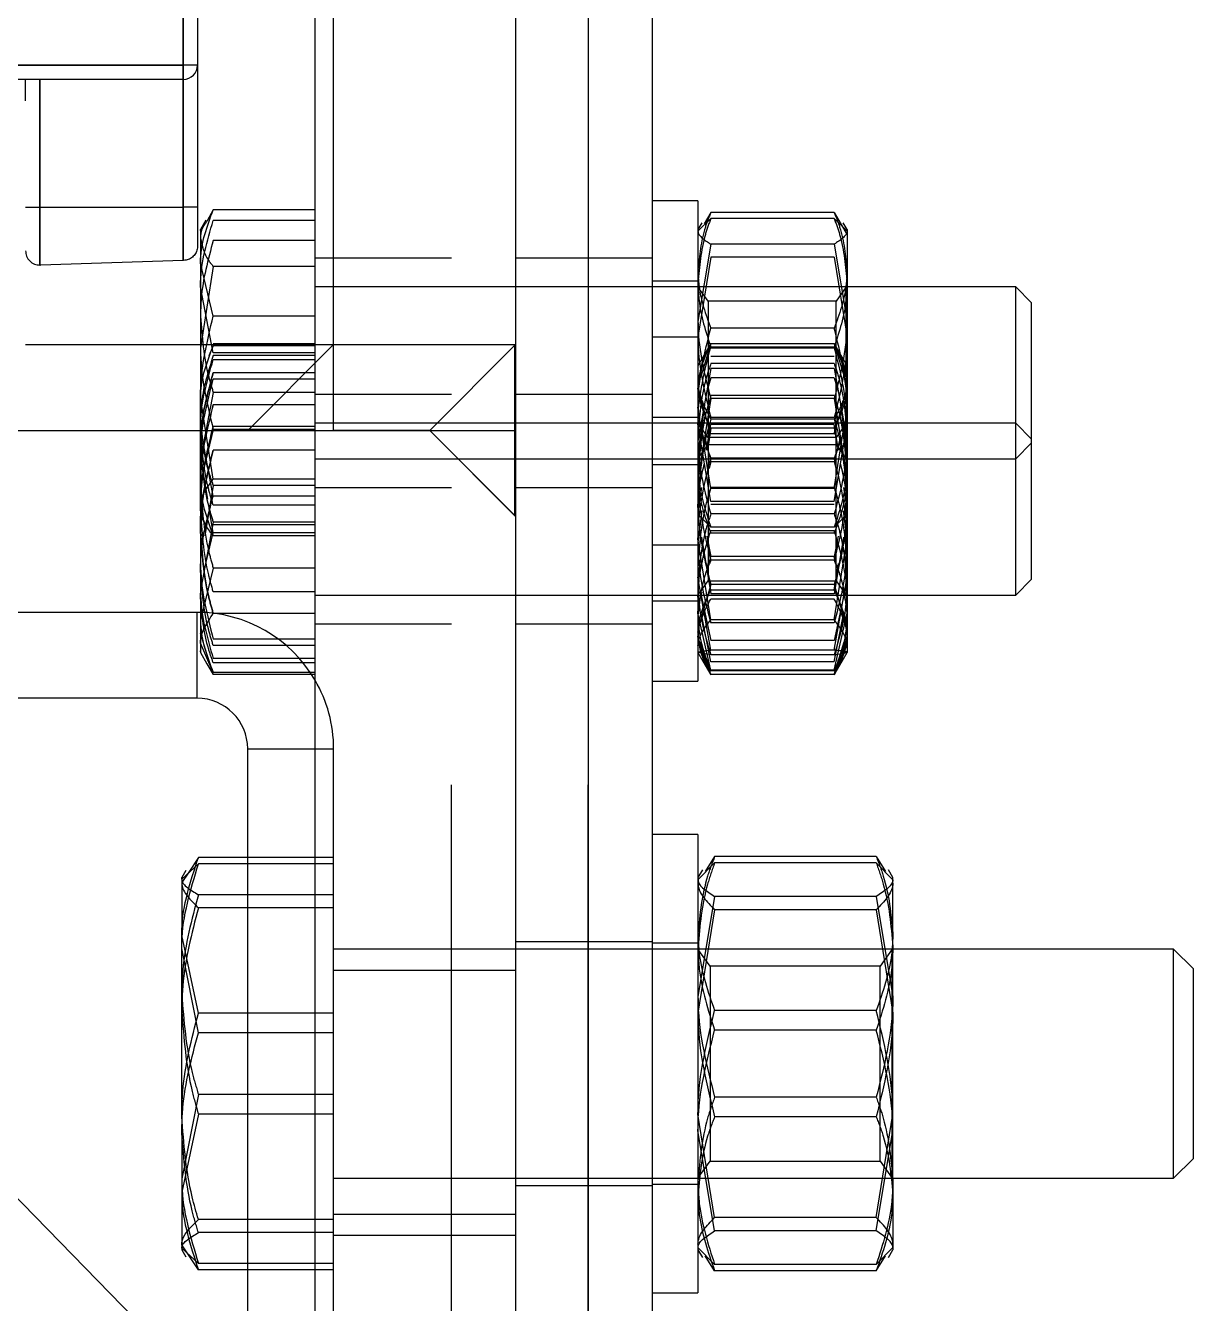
# Model space of a CAD drawing. Header units: metres. Extents: x 0 to 21025, y 0 to 14850.
# Drawn here: x 8580.28 to 8621.03, y 13103.96 to 13148.56 of the extents above; entities that cross this region are included whole.
import ezdxf

# ---------------------------------------------------------------- set-up
doc = ezdxf.new("R2010")
doc.units = ezdxf.units.M
doc.header["$LTSCALE"] = 25
doc.linetypes.add('HIDDEN2', pattern=[4.7625, 3.175, -1.5875])
doc.layers.add('SL4', color=4, linetype='Continuous')
doc.layers.add('ST1', color=7, linetype='HIDDEN2')

msp = doc.modelspace()

# ---------------------------------------------------------------- linework, layer by layer
at = {"layer": 'SL4'}
for p, q in [((8590.386, 13042.681), (8590.386, 13286.681)), ((8599.911, 13286.681), (8599.911, 13042.681)), ((8585.784, 13147.181), (8585.784, 13157.971)), ((8586.284, 13157.971), (8586.284, 13147.181)), ((8562.784, 13147.181), (8585.784, 13147.181)), ((8585.784, 13147.181), (8585.784, 13146.681)), ((8586.284, 13147.181), (8585.784, 13147.181)), ((8586.284, 13147.181), (8586.284, 13142.221)), ((8585.784, 13146.681), (8562.784, 13146.681)), ((8580.284, 13145.931), (8580.284, 13146.681)), ((8580.784, 13146.681), (8580.784, 13142.221)), ((8585.784, 13142.221), (8585.784, 13146.681)), ((8580.284, 13142.221), (8580.784, 13142.221)), ((8580.784, 13142.221), (8580.784, 13140.198)), ((8580.784, 13142.221), (8585.784, 13142.221)), ((8585.784, 13140.361), (8585.784, 13142.221)), ((8586.284, 13142.221), (8585.784, 13142.221)), ((8586.284, 13142.221), (8586.284, 13140.861)), ((8586.833, 13142.127), (8586.622, 13141.749)), ((8590.386, 13142.127), (8586.833, 13142.127)), ((8586.571, 13141.762), (8586.386, 13141.441)), ((8586.386, 13141.441), (8586.386, 13140.271)), ((8580.784, 13140.198), (8580.8, 13140.198)), ((8585.784, 13140.361), (8580.8, 13140.198)), ((8585.8, 13140.361), (8585.784, 13140.361)), ((8586.833, 13138.416), (8586.386, 13140.271)), ((8586.386, 13140.271), (8586.386, 13135.573)), ((8590.386, 13138.416), (8586.833, 13138.416)), ((8580.284, 13137.431), (8586.386, 13137.431)), ((8586.833, 13132.73), (8586.386, 13135.573)), ((8586.386, 13131.743), (8586.386, 13135.573)), ((8569.284, 13134.431), (8586.386, 13134.431)), ((8590.386, 13132.73), (8586.833, 13132.73)), ((8586.386, 13131.743), (8586.386, 13131.441)), ((8586.386, 13131.441), (8586.571, 13131.12)), ((8590.386, 13130.755), (8586.833, 13130.755)), ((8586.271, 13128.081), (8569.284, 13128.081)), ((8586.271, 13125.081), (8586.271, 13128.081)), ((8588.28, 13099.15), (8562.858, 13125.172)), ((8586.271, 13125.081), (8579.284, 13125.081)), ((8588.034, 13119.53), (8588.034, 13123.319)), ((8588.034, 13123.319), (8590.386, 13123.319)), ((8586.314, 13119.53), (8585.976, 13119.017)), ((8590.386, 13119.53), (8586.314, 13119.53)), ((8585.875, 13119.076), (8585.734, 13118.831)), ((8585.734, 13118.831), (8585.734, 13116.811)), ((8586.314, 13114.091), (8585.734, 13116.811)), ((8585.734, 13110.492), (8585.734, 13116.811)), ((8590.386, 13114.091), (8586.314, 13114.091)), ((8585.734, 13110.492), (8585.734, 13106.012)), ((8590.386, 13106.892), (8586.314, 13106.892)), ((8586.314, 13105.132), (8585.734, 13106.012)), ((8585.734, 13106.012), (8585.734, 13105.831)), ((8585.734, 13105.831), (8585.875, 13105.587)), ((8590.386, 13105.132), (8586.314, 13105.132)), ((8588.034, 13101.089), (8588.034, 13105.132))]:
    msp.add_line(p, q, dxfattribs=at)
for centre, radius, start, end in [((8585.784, 13147.181), 0.5, 270, 0), ((8586.271, 13123.319), 4.762, 30.2265, 90), ((8586.271, 13123.319), 1.763, 0, 90)]:
    msp.add_arc(centre, radius, start, end, dxfattribs=at)
for points, knots in [([(8586.386, 13140.271), (8586.387, 13140.315), (8586.393, 13140.942), (8586.621, 13141.556), (8586.833, 13142.127)], [0, 0, 0, 0, 0.070201, 1, 1, 1, 1]), ([(8580.284, 13140.698), (8580.291, 13140.632), (8580.305, 13140.502), (8580.42, 13140.336), (8580.586, 13140.22), (8580.718, 13140.205), (8580.784, 13140.198)], [0, 0, 0, 0, 0.2499999, 0.4999999, 0.7499999, 1, 1, 1, 1]), ([(8586.284, 13140.861), (8586.284, 13140.859), (8586.283, 13140.824), (8586.273, 13140.733), (8586.219, 13140.597), (8586.11, 13140.471), (8585.965, 13140.383), (8585.855, 13140.369), (8585.8, 13140.361)], [0, 0, 0, 0, 0.00841, 0.140315, 0.359805, 0.574575, 0.787251, 1, 1, 1, 1]), ([(8586.386, 13135.573), (8586.387, 13135.64), (8586.393, 13136.6), (8586.621, 13137.541), (8586.833, 13138.416)], [0, 0, 0, 0, 0.070201, 1, 1, 1, 1]), ([(8586.386, 13131.743), (8586.391, 13131.82), (8586.412, 13132.154), (8586.65, 13132.48), (8586.833, 13132.73)], [0, 0, 0, 0, 0.231849, 1, 1, 1, 1]), ([(8586.833, 13130.755), (8586.777, 13130.823), (8586.514, 13131.145), (8586.442, 13131.479), (8586.386, 13131.743)], [0, 0, 0, 0, 0.2110008, 1, 1, 1, 1]), ([(8585.734, 13116.811), (8585.734, 13116.875), (8585.742, 13117.793), (8586.039, 13118.693), (8586.314, 13119.53)], [0, 0, 0, 0, 0.070215, 1, 1, 1, 1]), ([(8585.734, 13110.492), (8585.741, 13110.786), (8585.769, 13112.004), (8586.079, 13113.191), (8586.314, 13114.091)], [0, 0, 0, 0, 0.241851, 1, 1, 1, 1]), ([(8586.314, 13106.892), (8586.238, 13107.155), (8585.896, 13108.327), (8585.804, 13109.546), (8585.734, 13110.492)], [0, 0, 0, 0, 0.223713, 1, 1, 1, 1]), ([(8585.734, 13106.012), (8585.734, 13106.033), (8585.742, 13106.33), (8586.039, 13106.622), (8586.314, 13106.892)], [0, 0, 0, 0, 0.0702148, 1, 1, 1, 1])]:
    msp.add_open_spline(points, degree=3, knots=knots, dxfattribs=at)
at = {"layer": 'ST1'}
for p, q in [((8595.149, 13042.681), (8595.149, 13286.681)), ((8599.911, 13042.681), (8599.911, 13286.681)), ((8597.384, 13277.156), (8597.384, 13055.444)), ((8602.146, 13277.156), (8602.146, 13055.444)), ((8591.034, 13134.431), (8591.034, 13234.931)), ((8585.784, 13155.531), (8585.784, 13147.181)), ((8585.784, 13147.181), (8562.784, 13147.181)), ((8586.284, 13147.181), (8585.784, 13147.181)), ((8585.784, 13146.681), (8585.784, 13147.181)), ((8580.784, 13142.221), (8580.784, 13146.681)), ((8585.784, 13146.681), (8585.784, 13142.221)), ((8603.746, 13142.441), (8602.146, 13142.441)), ((8603.746, 13142.441), (8603.746, 13130.441)), ((8580.284, 13142.221), (8580.784, 13142.221)), ((8580.784, 13140.198), (8580.784, 13142.221)), ((8580.784, 13142.221), (8585.784, 13142.221)), ((8586.284, 13142.221), (8585.784, 13142.221)), ((8585.784, 13142.221), (8585.784, 13140.361)), ((8604.193, 13142.035), (8603.963, 13141.634)), ((8608.499, 13142.035), (8604.193, 13142.035)), ((8608.499, 13142.035), (8608.946, 13141.256)), ((8586.386, 13141.405), (8586.386, 13141.441)), ((8590.386, 13141.751), (8586.833, 13141.751)), ((8604.193, 13141.83), (8603.746, 13141.38)), ((8603.884, 13141.679), (8603.746, 13141.441)), ((8608.499, 13141.83), (8604.193, 13141.83)), ((8608.499, 13141.83), (8608.946, 13141.38)), ((8608.946, 13141.441), (8608.808, 13141.679)), ((8608.946, 13141.441), (8608.946, 13141.38)), ((8590.386, 13141.06), (8586.833, 13141.06)), ((8608.946, 13141.38), (8608.946, 13138.236)), ((8604.193, 13140.931), (8603.746, 13138.236)), ((8608.499, 13140.931), (8604.193, 13140.931)), ((8608.499, 13140.931), (8608.946, 13138.236)), ((8586.833, 13140.152), (8586.386, 13137.309)), ((8590.386, 13140.152), (8586.833, 13140.152)), ((8595.149, 13140.441), (8590.386, 13140.441)), ((8602.146, 13140.441), (8597.384, 13140.441)), ((8604.193, 13140.477), (8603.746, 13137.68)), ((8608.499, 13140.477), (8604.193, 13140.477)), ((8608.499, 13140.477), (8608.946, 13137.68)), ((8586.833, 13137.132), (8586.386, 13139.441)), ((8614.832, 13139.441), (8590.386, 13139.441)), ((8603.746, 13139.641), (8602.146, 13139.641)), ((8604.096, 13138.941), (8603.746, 13139.441)), ((8608.921, 13139.441), (8608.571, 13138.941)), ((8608.921, 13133.441), (8608.921, 13139.441)), ((8608.946, 13139.441), (8608.921, 13139.441)), ((8614.832, 13133.441), (8614.832, 13139.441)), ((8615.386, 13138.887), (8614.832, 13139.441)), ((8604.096, 13138.941), (8604.096, 13133.941)), ((8608.571, 13138.941), (8604.096, 13138.941)), ((8608.571, 13134.869), (8608.571, 13138.941)), ((8615.386, 13133.996), (8615.386, 13138.887)), ((8608.499, 13137.999), (8604.193, 13137.999)), ((8608.946, 13138.236), (8608.946, 13133.297)), ((8586.386, 13137.431), (8597.384, 13137.431)), ((8590.386, 13137.455), (8586.833, 13137.455)), ((8591.034, 13137.431), (8588.034, 13134.431)), ((8591.034, 13134.431), (8591.034, 13137.431)), ((8597.384, 13137.431), (8594.384, 13134.431)), ((8603.746, 13137.681), (8602.146, 13137.681)), ((8604.193, 13137.454), (8603.846, 13136.308)), ((8604.197, 13137.462), (8603.92, 13136.983)), ((8608.499, 13137.454), (8604.193, 13137.454)), ((8608.499, 13137.447), (8604.193, 13137.447)), ((8608.772, 13136.983), (8608.495, 13137.462)), ((8608.499, 13137.454), (8608.846, 13136.308)), ((8586.833, 13137.382), (8586.682, 13137.034)), ((8590.386, 13137.382), (8586.833, 13137.382)), ((8590.386, 13137.132), (8586.833, 13137.132)), ((8590.386, 13137.042), (8586.833, 13137.042)), ((8597.353, 13137.401), (8594.384, 13134.431)), ((8597.353, 13131.461), (8597.353, 13137.401)), ((8603.92, 13136.983), (8603.746, 13136.681)), ((8608.499, 13137.34), (8604.193, 13137.34)), ((8608.499, 13137.328), (8604.193, 13137.328)), ((8608.499, 13137.298), (8604.193, 13137.298)), ((8608.499, 13137.014), (8604.193, 13137.014)), ((8608.946, 13136.681), (8608.772, 13136.983)), ((8590.386, 13136.894), (8586.833, 13136.894)), ((8604.193, 13136.596), (8603.746, 13134.056)), ((8608.499, 13136.762), (8604.193, 13136.762)), ((8608.499, 13136.596), (8604.193, 13136.596)), ((8608.499, 13136.596), (8608.946, 13134.056)), ((8590.386, 13136.437), (8586.833, 13136.437)), ((8590.386, 13136.218), (8586.833, 13136.218)), ((8604.193, 13136.263), (8604.036, 13135.706)), ((8608.499, 13136.263), (8604.193, 13136.263)), ((8608.499, 13136.263), (8608.656, 13135.706)), ((8586.833, 13135.751), (8586.386, 13133.441)), ((8590.386, 13135.751), (8586.833, 13135.751)), ((8595.149, 13135.681), (8590.386, 13135.681)), ((8602.146, 13135.681), (8597.384, 13135.681)), ((8604.193, 13134.308), (8603.746, 13135.877)), ((8608.499, 13135.648), (8604.193, 13135.648)), ((8608.499, 13134.308), (8608.946, 13135.877)), ((8586.798, 13135.146), (8586.833, 13135.324)), ((8590.386, 13135.324), (8586.833, 13135.324)), ((8604.193, 13135.545), (8603.746, 13132.722)), ((8603.969, 13135.325), (8603.746, 13133.596)), ((8608.499, 13135.545), (8604.193, 13135.545)), ((8608.499, 13135.542), (8604.193, 13135.542)), ((8608.499, 13135.545), (8608.946, 13132.722)), ((8608.723, 13135.325), (8608.946, 13133.596)), ((8603.746, 13134.881), (8602.146, 13134.881)), ((8608.499, 13134.883), (8604.193, 13134.883)), ((8608.499, 13134.821), (8604.193, 13134.821)), ((8608.571, 13133.941), (8608.571, 13134.869)), ((8586.833, 13132.138), (8586.386, 13134.516)), ((8586.833, 13134.467), (8586.386, 13132.611)), ((8586.386, 13134.431), (8594.384, 13134.431)), ((8590.386, 13134.568), (8586.833, 13134.568)), ((8590.386, 13134.467), (8586.833, 13134.467)), ((8588.034, 13134.431), (8591.034, 13134.431)), ((8614.832, 13134.681), (8590.386, 13134.681)), ((8594.384, 13134.431), (8591.034, 13134.431)), ((8594.384, 13134.431), (8597.353, 13131.461)), ((8594.384, 13134.431), (8597.384, 13131.431)), ((8594.384, 13134.431), (8597.384, 13134.431)), ((8604.096, 13134.181), (8603.746, 13134.681)), ((8604.193, 13131.952), (8603.746, 13134.646)), ((8604.193, 13132.405), (8603.82, 13134.738)), ((8604.044, 13133.737), (8604.193, 13134.632)), ((8604.193, 13134.503), (8604.096, 13133.88)), ((8608.499, 13134.632), (8604.193, 13134.632)), ((8608.499, 13134.503), (8604.193, 13134.503)), ((8608.499, 13134.308), (8604.193, 13134.308)), ((8608.499, 13132.405), (8608.872, 13134.738)), ((8608.499, 13131.952), (8608.946, 13134.646)), ((8608.648, 13133.737), (8608.499, 13134.632)), ((8608.499, 13134.503), (8608.574, 13134.019)), ((8608.921, 13134.681), (8608.571, 13134.181)), ((8615.386, 13134.127), (8614.832, 13134.681)), ((8603.746, 13133.441), (8604.096, 13133.941)), ((8604.009, 13134.091), (8604.193, 13133.331)), ((8608.571, 13134.181), (8604.096, 13134.181)), ((8604.096, 13133.941), (8604.096, 13129.181)), ((8604.096, 13133.941), (8608.571, 13133.941)), ((8608.683, 13134.091), (8608.499, 13133.331)), ((8608.571, 13130.37), (8608.571, 13133.941)), ((8608.571, 13133.941), (8608.921, 13133.441)), ((8614.832, 13133.441), (8615.386, 13133.996)), ((8615.386, 13131.293), (8615.386, 13133.996)), ((8586.638, 13132.025), (8586.386, 13133.537)), ((8590.386, 13133.739), (8586.833, 13133.739)), ((8590.386, 13133.441), (8614.832, 13133.441)), ((8608.499, 13133.464), (8604.193, 13133.464)), ((8608.921, 13128.681), (8608.921, 13133.441)), ((8614.832, 13131.206), (8614.832, 13133.441)), ((8586.386, 13132.474), (8586.412, 13133.143)), ((8602.146, 13133.241), (8603.746, 13133.241)), ((8604.193, 13133.331), (8604.131, 13133.099)), ((8608.499, 13133.331), (8604.193, 13133.331)), ((8608.499, 13133.331), (8608.561, 13133.099)), ((8608.946, 13133.297), (8608.946, 13131.443)), ((8603.746, 13132.84), (8603.765, 13132.421)), ((8608.946, 13132.84), (8608.927, 13132.421)), ((8586.833, 13132.506), (8586.54, 13130.746)), ((8590.386, 13132.506), (8586.833, 13132.506)), ((8590.386, 13132.138), (8586.833, 13132.138)), ((8590.386, 13132.441), (8595.149, 13132.441)), ((8597.384, 13132.441), (8602.146, 13132.441)), ((8603.873, 13132.438), (8603.746, 13131.617)), ((8608.499, 13132.433), (8604.193, 13132.433)), ((8608.499, 13132.405), (8604.193, 13132.405)), ((8608.819, 13132.438), (8608.946, 13131.617)), ((8586.833, 13130.856), (8586.691, 13131.708)), ((8590.386, 13131.822), (8586.833, 13131.822)), ((8603.881, 13131.625), (8603.746, 13130.522)), ((8608.499, 13131.952), (8604.193, 13131.952)), ((8608.499, 13131.847), (8604.193, 13131.847)), ((8608.811, 13131.625), (8608.946, 13130.522)), ((8608.921, 13131.637), (8608.946, 13131.425)), ((8586.386, 13130.888), (8586.386, 13131.441)), ((8586.833, 13131.225), (8586.386, 13128.847)), ((8590.386, 13131.225), (8586.833, 13131.225)), ((8604.193, 13131.053), (8603.746, 13131.502)), ((8608.499, 13131.515), (8604.193, 13131.515)), ((8608.499, 13131.053), (8608.946, 13131.502)), ((8608.946, 13131.502), (8608.946, 13129.058)), ((8614.832, 13128.681), (8614.832, 13131.206)), ((8615.386, 13129.236), (8615.386, 13131.293)), ((8586.386, 13130.888), (8586.386, 13127.009)), ((8586.524, 13129.583), (8586.833, 13130.856)), ((8590.386, 13131.132), (8586.833, 13131.132)), ((8590.386, 13130.856), (8586.833, 13130.856)), ((8604.05, 13130.742), (8604.193, 13130.032)), ((8608.499, 13131.053), (8604.193, 13131.053)), ((8608.499, 13130.93), (8604.193, 13130.93)), ((8608.499, 13130.848), (8604.193, 13130.848)), ((8608.642, 13130.742), (8608.499, 13130.032)), ((8602.146, 13130.441), (8603.746, 13130.441)), ((8604.193, 13127.817), (8603.746, 13130.641)), ((8603.746, 13130.441), (8603.746, 13125.681)), ((8603.867, 13130.699), (8604.193, 13128.73)), ((8608.826, 13130.699), (8608.499, 13128.73)), ((8608.499, 13127.817), (8608.946, 13130.641)), ((8608.571, 13129.181), (8608.571, 13130.37)), ((8604.108, 13129.679), (8604.193, 13130.032)), ((8608.499, 13130.032), (8604.193, 13130.032)), ((8608.499, 13129.898), (8604.193, 13129.898)), ((8608.584, 13129.679), (8608.499, 13130.032)), ((8586.833, 13129.624), (8586.386, 13127.802)), ((8590.386, 13129.624), (8586.833, 13129.624)), ((8603.746, 13129.766), (8603.777, 13129.13)), ((8604.193, 13128.859), (8604.049, 13129.79)), ((8608.499, 13128.859), (8608.644, 13129.79)), ((8608.946, 13129.766), (8608.915, 13129.13)), ((8604.193, 13126.766), (8603.746, 13129.307)), ((8603.746, 13128.681), (8604.096, 13129.181)), ((8604.193, 13129.055), (8603.746, 13127.485)), ((8604.096, 13129.181), (8608.571, 13129.181)), ((8608.499, 13129.055), (8604.193, 13129.055)), ((8608.499, 13126.766), (8608.946, 13129.307)), ((8608.499, 13129.055), (8608.946, 13127.485)), ((8608.571, 13129.181), (8608.921, 13128.681)), ((8608.946, 13129.058), (8608.946, 13126.681)), ((8614.832, 13128.681), (8615.386, 13129.236)), ((8586.386, 13128.588), (8586.403, 13128.939)), ((8590.386, 13128.794), (8586.833, 13128.794)), ((8590.386, 13128.681), (8614.832, 13128.681)), ((8603.777, 13128.483), (8603.746, 13128.639)), ((8603.848, 13128.724), (8604.193, 13127.099)), ((8608.499, 13128.859), (8604.193, 13128.859)), ((8608.499, 13128.73), (8604.193, 13128.73)), ((8608.499, 13128.542), (8604.193, 13128.542)), ((8608.844, 13128.724), (8608.499, 13127.099)), ((8608.916, 13128.483), (8608.946, 13128.639)), ((8602.146, 13128.481), (8603.746, 13128.481)), ((8590.386, 13128.038), (8586.833, 13128.038)), ((8590.386, 13127.681), (8595.149, 13127.681)), ((8597.384, 13127.681), (8602.146, 13127.681)), ((8604.193, 13126.065), (8603.746, 13128.048)), ((8604.193, 13126.348), (8603.869, 13128.009)), ((8608.499, 13127.817), (8604.193, 13127.817)), ((8608.499, 13127.714), (8604.193, 13127.714)), ((8608.499, 13126.065), (8608.946, 13128.048)), ((8608.499, 13126.348), (8608.823, 13128.009)), ((8586.833, 13125.908), (8586.386, 13127.351)), ((8604.193, 13125.915), (8603.746, 13127.228)), ((8608.499, 13125.915), (8608.946, 13127.228)), ((8586.833, 13125.981), (8586.386, 13127.009)), ((8586.386, 13127.009), (8586.386, 13126.681)), ((8586.386, 13126.697), (8586.386, 13126.732)), ((8590.386, 13127.145), (8586.833, 13127.145)), ((8590.386, 13126.925), (8586.833, 13126.925)), ((8604.193, 13125.908), (8603.846, 13127.054)), ((8608.499, 13127.099), (8604.193, 13127.099)), ((8608.499, 13126.766), (8604.193, 13126.766)), ((8608.499, 13125.908), (8608.846, 13127.054)), ((8608.499, 13126.034), (8608.946, 13126.926)), ((8608.946, 13126.724), (8608.946, 13126.681)), ((8586.386, 13126.681), (8586.613, 13126.289)), ((8586.613, 13126.289), (8586.833, 13125.908)), ((8590.386, 13126.469), (8586.833, 13126.469)), ((8590.386, 13126.32), (8586.833, 13126.32)), ((8604.193, 13126.6), (8603.746, 13126.683)), ((8603.746, 13126.681), (8603.92, 13126.379)), ((8603.92, 13126.379), (8604.197, 13125.9)), ((8604.193, 13126.034), (8603.998, 13126.424)), ((8608.499, 13126.6), (8604.193, 13126.6)), ((8608.499, 13126.348), (8604.193, 13126.348)), ((8608.495, 13125.9), (8608.772, 13126.379)), ((8608.499, 13126.6), (8608.946, 13126.683)), ((8608.772, 13126.379), (8608.946, 13126.681)), ((8590.386, 13125.981), (8586.833, 13125.981)), ((8590.386, 13125.908), (8586.833, 13125.908)), ((8608.499, 13126.065), (8604.193, 13126.065)), ((8608.499, 13126.034), (8604.193, 13126.034)), ((8608.499, 13125.915), (8604.193, 13125.915)), ((8608.499, 13125.908), (8604.193, 13125.908)), ((8602.146, 13125.681), (8603.746, 13125.681)), ((8590.386, 13123.319), (8591.034, 13123.319)), ((8591.034, 13106.331), (8591.034, 13123.319)), ((8603.746, 13120.331), (8602.146, 13120.331)), ((8603.746, 13120.331), (8603.746, 13104.331)), ((8586.314, 13119.301), (8585.734, 13118.765)), ((8591.034, 13119.301), (8586.314, 13119.301)), ((8588.034, 13105.132), (8588.034, 13119.53)), ((8591.034, 13119.53), (8590.386, 13119.53)), ((8604.327, 13119.336), (8603.746, 13118.752)), ((8604.327, 13119.557), (8604.002, 13119.039)), ((8609.966, 13119.557), (8604.327, 13119.557)), ((8609.966, 13119.336), (8604.327, 13119.336)), ((8609.966, 13119.557), (8610.29, 13119.039)), ((8609.966, 13119.336), (8610.546, 13118.752)), ((8585.976, 13119.017), (8585.734, 13118.65)), ((8585.734, 13118.765), (8585.734, 13118.831)), ((8603.9, 13119.098), (8603.746, 13118.831)), ((8610.546, 13118.831), (8610.392, 13119.098)), ((8610.546, 13118.752), (8610.546, 13118.831)), ((8610.546, 13114.665), (8610.546, 13118.752)), ((8591.034, 13118.228), (8586.314, 13118.228)), ((8604.327, 13118.167), (8603.746, 13114.665)), ((8609.966, 13118.167), (8604.327, 13118.167)), ((8609.966, 13118.167), (8610.546, 13114.665)), ((8591.034, 13117.77), (8586.314, 13117.77)), ((8604.327, 13117.702), (8603.746, 13114.089)), ((8609.966, 13117.702), (8604.327, 13117.702)), ((8609.966, 13117.702), (8610.546, 13114.089)), ((8602.146, 13116.581), (8597.384, 13116.581)), ((8603.746, 13116.531), (8602.146, 13116.531)), ((8586.314, 13113.403), (8585.734, 13116.352)), ((8620.343, 13116.331), (8591.034, 13116.331)), ((8604.166, 13115.731), (8603.746, 13116.331)), ((8610.521, 13116.331), (8610.101, 13115.731)), ((8610.521, 13108.331), (8610.521, 13116.331)), ((8610.546, 13116.331), (8610.521, 13116.331)), ((8620.343, 13111.199), (8620.343, 13116.331)), ((8621.034, 13115.641), (8620.343, 13116.331)), ((8597.384, 13115.581), (8591.034, 13115.581)), ((8604.166, 13115.731), (8604.166, 13108.931)), ((8610.101, 13115.731), (8604.166, 13115.731)), ((8610.101, 13110.193), (8610.101, 13115.731)), ((8621.034, 13111.395), (8621.034, 13115.641)), ((8610.546, 13108.244), (8610.546, 13114.665)), ((8591.034, 13114.091), (8590.386, 13114.091)), ((8609.966, 13114.186), (8604.327, 13114.186)), ((8591.034, 13113.403), (8586.314, 13113.403)), ((8609.966, 13113.5), (8604.327, 13113.5)), ((8586.314, 13111.259), (8585.734, 13108.31)), ((8591.034, 13111.259), (8586.314, 13111.259)), ((8609.966, 13111.162), (8604.327, 13111.162)), ((8620.343, 13108.331), (8620.343, 13111.199)), ((8621.034, 13109.022), (8621.034, 13111.395)), ((8586.314, 13110.571), (8585.734, 13107.852)), ((8591.034, 13110.571), (8586.314, 13110.571)), ((8604.327, 13106.96), (8603.746, 13110.573)), ((8609.966, 13110.476), (8604.327, 13110.476)), ((8609.966, 13106.96), (8610.546, 13110.573)), ((8604.327, 13106.495), (8603.746, 13109.998)), ((8609.966, 13106.495), (8610.546, 13109.998)), ((8610.101, 13108.931), (8610.101, 13110.193)), ((8603.746, 13108.331), (8604.166, 13108.931)), ((8604.166, 13108.931), (8610.101, 13108.931)), ((8610.101, 13108.931), (8610.521, 13108.331)), ((8620.343, 13108.331), (8621.034, 13109.022)), ((8591.034, 13108.331), (8620.343, 13108.331)), ((8597.384, 13108.081), (8602.146, 13108.081)), ((8602.146, 13108.131), (8603.746, 13108.131)), ((8610.546, 13108.244), (8610.546, 13105.833)), ((8591.034, 13106.892), (8590.386, 13106.892)), ((8591.034, 13107.081), (8597.384, 13107.081)), ((8609.966, 13106.96), (8604.327, 13106.96)), ((8591.034, 13106.434), (8586.314, 13106.434)), ((8597.384, 13106.331), (8591.034, 13106.331)), ((8591.034, 13101.089), (8591.034, 13106.331)), ((8609.966, 13106.495), (8604.327, 13106.495)), ((8586.314, 13105.362), (8585.734, 13105.898)), ((8604.327, 13105.326), (8603.746, 13105.911)), ((8603.746, 13105.831), (8603.9, 13105.564)), ((8609.966, 13105.326), (8610.546, 13105.911)), ((8610.392, 13105.564), (8610.546, 13105.831)), ((8591.034, 13105.362), (8586.314, 13105.362)), ((8604.327, 13105.105), (8604.002, 13105.623)), ((8609.966, 13105.326), (8604.327, 13105.326)), ((8609.966, 13105.105), (8610.29, 13105.623)), ((8591.034, 13105.132), (8590.386, 13105.132)), ((8609.966, 13105.105), (8604.327, 13105.105)), ((8602.146, 13104.331), (8603.746, 13104.331))]:
    msp.add_line(p, q, dxfattribs=at)
msp.add_arc((8586.271, 13123.319), 4.763, 0, 30.2265, dxfattribs=at)
for points, knots in [([(8604.193, 13142.035), (8604.125, 13141.865), (8603.863, 13141.207), (8603.796, 13140.524), (8603.746, 13140.017)], [0, 0, 0, 0, 0.257551, 1, 1, 1, 1]), ([(8608.499, 13142.035), (8608.567, 13141.865), (8608.829, 13141.207), (8608.896, 13140.524), (8608.946, 13140.017)], [0, 0, 0, 0, 0.257551, 1, 1, 1, 1]), ([(8586.386, 13139.441), (8586.387, 13139.496), (8586.393, 13140.276), (8586.621, 13141.04), (8586.833, 13141.751)], [0, 0, 0, 0, 0.070201, 1, 1, 1, 1]), ([(8586.622, 13141.749), (8586.535, 13141.624), (8586.395, 13141.423), (8586.389, 13141.217), (8586.386, 13141.14)], [0, 0, 0, 0, 0.623147, 1, 1, 1, 1]), ([(8604.193, 13141.83), (8604.125, 13141.641), (8603.863, 13140.91), (8603.796, 13140.15), (8603.746, 13139.585)], [0, 0, 0, 0, 0.257551, 1, 1, 1, 1]), ([(8608.499, 13141.83), (8608.567, 13141.641), (8608.829, 13140.91), (8608.896, 13140.15), (8608.946, 13139.585)], [0, 0, 0, 0, 0.257551, 1, 1, 1, 1]), ([(8586.386, 13141.14), (8586.442, 13140.876), (8586.514, 13140.542), (8586.777, 13140.22), (8586.833, 13140.152)], [0, 0, 0, 0, 0.788999, 1, 1, 1, 1]), ([(8586.833, 13141.06), (8586.65, 13140.387), (8586.412, 13139.512), (8586.391, 13138.614), (8586.386, 13138.405)], [0, 0, 0, 0, 0.768151, 1, 1, 1, 1]), ([(8603.746, 13141.38), (8603.747, 13141.37), (8603.753, 13141.218), (8603.981, 13141.069), (8604.193, 13140.931)], [0, 0, 0, 0, 0.070201, 1, 1, 1, 1]), ([(8608.946, 13141.38), (8608.946, 13141.37), (8608.939, 13141.218), (8608.711, 13141.069), (8608.499, 13140.931)], [0, 0, 0, 0, 0.0702006, 1, 1, 1, 1]), ([(8603.746, 13140.017), (8603.753, 13139.833), (8603.777, 13139.15), (8604.017, 13138.485), (8604.193, 13137.999)], [0, 0, 0, 0, 0.268634, 1, 1, 1, 1]), ([(8608.946, 13140.017), (8608.939, 13139.833), (8608.915, 13139.15), (8608.675, 13138.485), (8608.499, 13137.999)], [0, 0, 0, 0, 0.268634, 1, 1, 1, 1]), ([(8603.746, 13139.585), (8603.753, 13139.381), (8603.777, 13138.621), (8604.017, 13137.882), (8604.193, 13137.34)], [0, 0, 0, 0, 0.268634, 1, 1, 1, 1]), ([(8608.946, 13139.585), (8608.939, 13139.381), (8608.915, 13138.621), (8608.675, 13137.882), (8608.499, 13137.34)], [0, 0, 0, 0, 0.268634, 1, 1, 1, 1]), ([(8586.386, 13138.405), (8586.442, 13137.696), (8586.514, 13136.797), (8586.777, 13135.933), (8586.833, 13135.751)], [0, 0, 0, 0, 0.788999, 1, 1, 1, 1]), ([(8603.746, 13138.236), (8603.747, 13138.172), (8603.753, 13137.263), (8603.981, 13136.371), (8604.193, 13135.542)], [0, 0, 0, 0, 0.0702006, 1, 1, 1, 1]), ([(8603.746, 13135.202), (8603.747, 13135.269), (8603.753, 13136.213), (8603.981, 13137.138), (8604.193, 13137.999)], [0, 0, 0, 0, 0.070201, 1, 1, 1, 1]), ([(8608.946, 13138.236), (8608.946, 13138.172), (8608.939, 13137.263), (8608.711, 13136.371), (8608.499, 13135.542)], [0, 0, 0, 0, 0.070201, 1, 1, 1, 1]), ([(8608.946, 13135.202), (8608.946, 13135.269), (8608.939, 13136.213), (8608.711, 13137.138), (8608.499, 13137.999)], [0, 0, 0, 0, 0.070201, 1, 1, 1, 1]), ([(8603.746, 13137.68), (8603.747, 13137.614), (8603.753, 13136.669), (8603.981, 13135.744), (8604.193, 13134.883)], [0, 0, 0, 0, 0.070201, 1, 1, 1, 1]), ([(8604.193, 13137.454), (8604.125, 13137.336), (8603.863, 13136.876), (8603.796, 13136.398), (8603.746, 13136.043)], [0, 0, 0, 0, 0.257551, 1, 1, 1, 1]), ([(8603.746, 13135.877), (8603.747, 13135.915), (8603.753, 13136.445), (8603.981, 13136.964), (8604.193, 13137.447)], [0, 0, 0, 0, 0.0702006, 1, 1, 1, 1]), ([(8608.946, 13137.68), (8608.946, 13137.614), (8608.939, 13136.669), (8608.711, 13135.744), (8608.499, 13134.883)], [0, 0, 0, 0, 0.070201, 1, 1, 1, 1]), ([(8608.499, 13137.454), (8608.567, 13137.336), (8608.829, 13136.876), (8608.896, 13136.398), (8608.946, 13136.043)], [0, 0, 0, 0, 0.2575513, 1, 1, 1, 1]), ([(8608.946, 13135.877), (8608.946, 13135.915), (8608.939, 13136.445), (8608.711, 13136.964), (8608.499, 13137.447)], [0, 0, 0, 0, 0.070201, 1, 1, 1, 1]), ([(8586.386, 13135.56), (8586.387, 13135.603), (8586.393, 13136.218), (8586.621, 13136.821), (8586.833, 13137.382)], [0, 0, 0, 0, 0.070201, 1, 1, 1, 1]), ([(8586.386, 13137.309), (8586.387, 13137.242), (8586.393, 13136.282), (8586.621, 13135.341), (8586.833, 13134.467)], [0, 0, 0, 0, 0.0702006, 1, 1, 1, 1]), ([(8586.833, 13137.042), (8586.65, 13136.468), (8586.412, 13135.72), (8586.391, 13134.952), (8586.386, 13134.774)], [0, 0, 0, 0, 0.768151, 1, 1, 1, 1]), ([(8603.746, 13134.646), (8603.747, 13134.71), (8603.753, 13135.62), (8603.981, 13136.511), (8604.193, 13137.34)], [0, 0, 0, 0, 0.0702006, 1, 1, 1, 1]), ([(8608.946, 13134.646), (8608.946, 13134.71), (8608.939, 13135.62), (8608.711, 13136.511), (8608.499, 13137.34)], [0, 0, 0, 0, 0.070201, 1, 1, 1, 1]), ([(8586.386, 13134.516), (8586.387, 13134.572), (8586.393, 13135.375), (8586.621, 13136.162), (8586.833, 13136.894)], [0, 0, 0, 0, 0.070201, 1, 1, 1, 1]), ([(8604.193, 13136.762), (8604.125, 13136.556), (8603.863, 13135.755), (8603.796, 13134.922), (8603.746, 13134.305)], [0, 0, 0, 0, 0.257551, 1, 1, 1, 1]), ([(8608.499, 13136.762), (8608.567, 13136.556), (8608.829, 13135.755), (8608.896, 13134.922), (8608.946, 13134.305)], [0, 0, 0, 0, 0.257551, 1, 1, 1, 1]), ([(8586.386, 13133.831), (8586.391, 13134.035), (8586.412, 13134.917), (8586.65, 13135.777), (8586.833, 13136.437)], [0, 0, 0, 0, 0.231849, 1, 1, 1, 1]), ([(8586.833, 13136.437), (8586.65, 13135.777), (8586.412, 13134.917), (8586.391, 13134.035), (8586.386, 13133.831)], [0, 0, 0, 0, 0.768151, 1, 1, 1, 1]), ([(8586.386, 13133.537), (8586.387, 13133.601), (8586.393, 13134.506), (8586.621, 13135.393), (8586.833, 13136.218)], [0, 0, 0, 0, 0.070201, 1, 1, 1, 1]), ([(8603.746, 13136.134), (8603.747, 13136.103), (8603.753, 13135.659), (8603.981, 13135.225), (8604.193, 13134.821)], [0, 0, 0, 0, 0.0702006, 1, 1, 1, 1]), ([(8608.946, 13136.134), (8608.946, 13136.103), (8608.939, 13135.659), (8608.711, 13135.225), (8608.499, 13134.821)], [0, 0, 0, 0, 0.070201, 1, 1, 1, 1]), ([(8603.746, 13135.979), (8603.747, 13135.944), (8603.753, 13135.446), (8603.981, 13134.957), (8604.193, 13134.503)], [0, 0, 0, 0, 0.0702006, 1, 1, 1, 1]), ([(8604.193, 13135.648), (8604.125, 13135.412), (8603.863, 13134.497), (8603.796, 13133.546), (8603.746, 13132.84)], [0, 0, 0, 0, 0.257551, 1, 1, 1, 1]), ([(8608.946, 13135.979), (8608.946, 13135.944), (8608.939, 13135.446), (8608.711, 13134.957), (8608.499, 13134.503)], [0, 0, 0, 0, 0.070201, 1, 1, 1, 1]), ([(8608.499, 13135.648), (8608.567, 13135.412), (8608.829, 13134.497), (8608.896, 13133.546), (8608.946, 13132.84)], [0, 0, 0, 0, 0.257551, 1, 1, 1, 1]), ([(8586.833, 13135.324), (8586.65, 13134.602), (8586.412, 13133.662), (8586.391, 13132.698), (8586.386, 13132.474)], [0, 0, 0, 0, 0.7681507, 1, 1, 1, 1]), ([(8603.746, 13135.314), (8603.743, 13135.267), (8603.74, 13135.195), (8603.759, 13135.125), (8603.766, 13135.101)], [0, 0, 0, 0, 0.657336, 1, 1, 1, 1]), ([(8604.193, 13135.542), (8604.125, 13135.353), (8603.863, 13134.622), (8603.796, 13133.862), (8603.746, 13133.297)], [0, 0, 0, 0, 0.257551, 1, 1, 1, 1]), ([(8603.746, 13135.396), (8603.753, 13135.221), (8603.777, 13134.567), (8604.017, 13133.93), (8604.193, 13133.464)], [0, 0, 0, 0, 0.268634, 1, 1, 1, 1]), ([(8608.499, 13135.542), (8608.567, 13135.353), (8608.829, 13134.622), (8608.896, 13133.862), (8608.946, 13133.297)], [0, 0, 0, 0, 0.257551, 1, 1, 1, 1]), ([(8608.946, 13135.396), (8608.939, 13135.221), (8608.915, 13134.567), (8608.675, 13133.93), (8608.499, 13133.464)], [0, 0, 0, 0, 0.268634, 1, 1, 1, 1]), ([(8608.946, 13135.314), (8608.949, 13135.267), (8608.953, 13135.195), (8608.933, 13135.125), (8608.926, 13135.101)], [0, 0, 0, 0, 0.657336, 1, 1, 1, 1]), ([(8586.386, 13134.774), (8586.442, 13134.168), (8586.514, 13133.4), (8586.777, 13132.662), (8586.833, 13132.506)], [0, 0, 0, 0, 0.788999, 1, 1, 1, 1]), ([(8604.193, 13134.821), (8604.125, 13134.579), (8603.863, 13133.639), (8603.796, 13132.663), (8603.746, 13131.938)], [0, 0, 0, 0, 0.257551, 1, 1, 1, 1]), ([(8608.499, 13134.821), (8608.567, 13134.579), (8608.829, 13133.639), (8608.896, 13132.663), (8608.946, 13131.938)], [0, 0, 0, 0, 0.257551, 1, 1, 1, 1]), ([(8586.386, 13131.681), (8586.391, 13131.908), (8586.412, 13132.884), (8586.65, 13133.837), (8586.833, 13134.568)], [0, 0, 0, 0, 0.231849, 1, 1, 1, 1]), ([(8586.833, 13134.568), (8586.65, 13133.837), (8586.412, 13132.884), (8586.391, 13131.908), (8586.386, 13131.681)], [0, 0, 0, 0, 0.768151, 1, 1, 1, 1]), ([(8586.833, 13131.822), (8586.777, 13132.005), (8586.514, 13132.869), (8586.442, 13133.768), (8586.386, 13134.477)], [0, 0, 0, 0, 0.211001, 1, 1, 1, 1]), ([(8603.746, 13134.056), (8603.747, 13133.996), (8603.753, 13133.138), (8603.981, 13132.297), (8604.193, 13131.515)], [0, 0, 0, 0, 0.070201, 1, 1, 1, 1]), ([(8608.946, 13134.056), (8608.946, 13133.996), (8608.939, 13133.138), (8608.711, 13132.297), (8608.499, 13131.515)], [0, 0, 0, 0, 0.070201, 1, 1, 1, 1]), ([(8586.386, 13133.831), (8586.442, 13133.135), (8586.514, 13132.252), (8586.777, 13131.404), (8586.833, 13131.225)], [0, 0, 0, 0, 0.7889992, 1, 1, 1, 1]), ([(8586.833, 13133.739), (8586.65, 13133.017), (8586.412, 13132.076), (8586.391, 13131.112), (8586.386, 13130.888)], [0, 0, 0, 0, 0.768151, 1, 1, 1, 1]), ([(8586.386, 13130.888), (8586.391, 13131.112), (8586.412, 13132.076), (8586.65, 13133.017), (8586.833, 13133.739)], [0, 0, 0, 0, 0.231849, 1, 1, 1, 1]), ([(8603.746, 13130.641), (8603.747, 13130.708), (8603.753, 13131.661), (8603.981, 13132.595), (8604.193, 13133.464)], [0, 0, 0, 0, 0.070201, 1, 1, 1, 1]), ([(8608.946, 13130.641), (8608.946, 13130.708), (8608.939, 13131.661), (8608.711, 13132.595), (8608.499, 13133.464)], [0, 0, 0, 0, 0.070201, 1, 1, 1, 1]), ([(8603.746, 13133.297), (8603.753, 13133.093), (8603.777, 13132.333), (8604.017, 13131.594), (8604.193, 13131.053)], [0, 0, 0, 0, 0.268634, 1, 1, 1, 1]), ([(8603.746, 13131.745), (8603.746, 13131.814), (8603.747, 13132.324), (8603.864, 13132.823), (8603.965, 13133.256)], [0, 0, 0, 0, 0.134258, 1, 1, 1, 1]), ([(8608.946, 13133.297), (8608.939, 13133.093), (8608.915, 13132.333), (8608.675, 13131.594), (8608.499, 13131.053)], [0, 0, 0, 0, 0.268634, 1, 1, 1, 1]), ([(8608.946, 13131.745), (8608.946, 13131.814), (8608.945, 13132.324), (8608.828, 13132.823), (8608.727, 13133.256)], [0, 0, 0, 0, 0.134258, 1, 1, 1, 1]), ([(8586.386, 13132.611), (8586.387, 13132.567), (8586.393, 13131.94), (8586.621, 13131.326), (8586.833, 13130.755)], [0, 0, 0, 0, 0.070201, 1, 1, 1, 1]), ([(8603.746, 13132.866), (8603.753, 13132.682), (8603.777, 13131.999), (8604.017, 13131.334), (8604.193, 13130.848)], [0, 0, 0, 0, 0.268634, 1, 1, 1, 1]), ([(8603.746, 13132.722), (8603.747, 13132.655), (8603.753, 13131.701), (8603.981, 13130.767), (8604.193, 13129.898)], [0, 0, 0, 0, 0.070201, 1, 1, 1, 1]), ([(8608.946, 13132.866), (8608.939, 13132.682), (8608.915, 13131.999), (8608.675, 13131.334), (8608.499, 13130.848)], [0, 0, 0, 0, 0.268634, 1, 1, 1, 1]), ([(8608.946, 13132.722), (8608.946, 13132.655), (8608.939, 13131.701), (8608.711, 13130.767), (8608.499, 13129.898)], [0, 0, 0, 0, 0.070201, 1, 1, 1, 1]), ([(8586.386, 13132.474), (8586.442, 13131.713), (8586.514, 13130.748), (8586.777, 13129.82), (8586.833, 13129.624)], [0, 0, 0, 0, 0.7889992, 1, 1, 1, 1]), ([(8586.386, 13129.531), (8586.391, 13129.736), (8586.412, 13130.618), (8586.65, 13131.477), (8586.833, 13132.138)], [0, 0, 0, 0, 0.231849, 1, 1, 1, 1]), ([(8604.193, 13132.433), (8604.125, 13132.209), (8603.863, 13131.339), (8603.796, 13130.436), (8603.746, 13129.766)], [0, 0, 0, 0, 0.257551, 1, 1, 1, 1]), ([(8608.499, 13132.433), (8608.567, 13132.209), (8608.829, 13131.339), (8608.896, 13130.436), (8608.946, 13129.766)], [0, 0, 0, 0, 0.257551, 1, 1, 1, 1]), ([(8586.833, 13128.794), (8586.777, 13128.993), (8586.514, 13129.933), (8586.442, 13130.91), (8586.386, 13131.681)], [0, 0, 0, 0, 0.211001, 1, 1, 1, 1]), ([(8603.746, 13131.938), (8603.753, 13131.676), (8603.777, 13130.7), (8604.017, 13129.75), (8604.193, 13129.055)], [0, 0, 0, 0, 0.268634, 1, 1, 1, 1]), ([(8608.946, 13131.938), (8608.939, 13131.676), (8608.915, 13130.7), (8608.675, 13129.75), (8608.499, 13129.055)], [0, 0, 0, 0, 0.268634, 1, 1, 1, 1]), ([(8603.746, 13131.617), (8603.744, 13131.548), (8603.74, 13131.42), (8603.766, 13131.294), (8603.778, 13131.235)], [0, 0, 0, 0, 0.533696, 1, 1, 1, 1]), ([(8604.193, 13131.515), (8604.125, 13131.309), (8603.863, 13130.508), (8603.796, 13129.676), (8603.746, 13129.058)], [0, 0, 0, 0, 0.257551, 1, 1, 1, 1]), ([(8608.499, 13131.515), (8608.567, 13131.309), (8608.829, 13130.508), (8608.896, 13129.676), (8608.946, 13129.058)], [0, 0, 0, 0, 0.2575513, 1, 1, 1, 1]), ([(8608.946, 13131.617), (8608.948, 13131.548), (8608.952, 13131.42), (8608.926, 13131.294), (8608.914, 13131.235)], [0, 0, 0, 0, 0.533696, 1, 1, 1, 1]), ([(8586.386, 13130.888), (8586.442, 13130.127), (8586.514, 13129.162), (8586.777, 13128.234), (8586.833, 13128.038)], [0, 0, 0, 0, 0.7889992, 1, 1, 1, 1]), ([(8586.833, 13128.038), (8586.777, 13128.234), (8586.514, 13129.162), (8586.442, 13130.127), (8586.386, 13130.888)], [0, 0, 0, 0, 0.211001, 1, 1, 1, 1]), ([(8603.746, 13128.639), (8603.747, 13128.693), (8603.753, 13129.467), (8603.981, 13130.225), (8604.193, 13130.93)], [0, 0, 0, 0, 0.070201, 1, 1, 1, 1]), ([(8608.946, 13128.639), (8608.946, 13128.693), (8608.939, 13129.467), (8608.711, 13130.225), (8608.499, 13130.93)], [0, 0, 0, 0, 0.070201, 1, 1, 1, 1]), ([(8603.746, 13130.522), (8603.753, 13130.267), (8603.777, 13129.317), (8604.017, 13128.391), (8604.193, 13127.714)], [0, 0, 0, 0, 0.268634, 1, 1, 1, 1]), ([(8608.946, 13130.522), (8608.939, 13130.267), (8608.915, 13129.317), (8608.675, 13128.391), (8608.499, 13127.714)], [0, 0, 0, 0, 0.268634, 1, 1, 1, 1]), ([(8604.193, 13129.898), (8604.125, 13129.736), (8603.863, 13129.106), (8603.796, 13128.452), (8603.746, 13127.966)], [0, 0, 0, 0, 0.257551, 1, 1, 1, 1]), ([(8608.499, 13129.898), (8608.567, 13129.736), (8608.829, 13129.106), (8608.896, 13128.452), (8608.946, 13127.966)], [0, 0, 0, 0, 0.257551, 1, 1, 1, 1]), ([(8586.386, 13129.825), (8586.387, 13129.762), (8586.393, 13128.857), (8586.621, 13127.97), (8586.833, 13127.145)], [0, 0, 0, 0, 0.070201, 1, 1, 1, 1]), ([(8586.833, 13126.925), (8586.777, 13127.104), (8586.514, 13127.953), (8586.442, 13128.835), (8586.386, 13129.531)], [0, 0, 0, 0, 0.211001, 1, 1, 1, 1]), ([(8603.746, 13129.058), (8603.753, 13128.834), (8603.777, 13128.003), (8604.017, 13127.193), (8604.193, 13126.6)], [0, 0, 0, 0, 0.268634, 1, 1, 1, 1]), ([(8608.946, 13129.058), (8608.939, 13128.834), (8608.915, 13128.003), (8608.675, 13127.193), (8608.499, 13126.6)], [0, 0, 0, 0, 0.268634, 1, 1, 1, 1]), ([(8586.386, 13128.847), (8586.387, 13128.79), (8586.393, 13127.987), (8586.621, 13127.2), (8586.833, 13126.469)], [0, 0, 0, 0, 0.070201, 1, 1, 1, 1]), ([(8586.833, 13126.32), (8586.777, 13126.476), (8586.514, 13127.214), (8586.442, 13127.982), (8586.386, 13128.588)], [0, 0, 0, 0, 0.211001, 1, 1, 1, 1]), ([(8603.746, 13127.384), (8603.747, 13127.419), (8603.753, 13127.917), (8603.981, 13128.405), (8604.193, 13128.859)], [0, 0, 0, 0, 0.070201, 1, 1, 1, 1]), ([(8603.746, 13128.048), (8603.746, 13128.095), (8603.745, 13128.343), (8603.826, 13128.586), (8603.891, 13128.782)], [0, 0, 0, 0, 0.189967, 1, 1, 1, 1]), ([(8603.746, 13127.228), (8603.747, 13127.26), (8603.753, 13127.703), (8603.981, 13128.138), (8604.193, 13128.542)], [0, 0, 0, 0, 0.070201, 1, 1, 1, 1]), ([(8608.946, 13127.384), (8608.946, 13127.419), (8608.939, 13127.917), (8608.711, 13128.405), (8608.499, 13128.859)], [0, 0, 0, 0, 0.070201, 1, 1, 1, 1]), ([(8608.946, 13127.228), (8608.946, 13127.26), (8608.939, 13127.703), (8608.711, 13128.138), (8608.499, 13128.542)], [0, 0, 0, 0, 0.070201, 1, 1, 1, 1]), ([(8608.946, 13128.048), (8608.946, 13128.095), (8608.946, 13128.379), (8608.853, 13128.657), (8608.775, 13128.889)], [0, 0, 0, 0, 0.1657536, 1, 1, 1, 1]), ([(8586.386, 13127.009), (8586.387, 13127.034), (8586.393, 13127.381), (8586.621, 13127.722), (8586.833, 13128.038)], [0, 0, 0, 0, 0.070201, 1, 1, 1, 1]), ([(8586.386, 13127.802), (8586.387, 13127.759), (8586.393, 13127.144), (8586.621, 13126.541), (8586.833, 13125.981)], [0, 0, 0, 0, 0.070201, 1, 1, 1, 1]), ([(8603.746, 13127.966), (8603.753, 13127.791), (8603.777, 13127.137), (8604.017, 13126.5), (8604.193, 13126.034)], [0, 0, 0, 0, 0.2686336, 1, 1, 1, 1]), ([(8603.746, 13126.926), (8603.747, 13126.947), (8603.753, 13127.248), (8603.981, 13127.543), (8604.193, 13127.817)], [0, 0, 0, 0, 0.0702006, 1, 1, 1, 1]), ([(8608.946, 13127.966), (8608.939, 13127.791), (8608.915, 13127.137), (8608.675, 13126.5), (8608.499, 13126.034)], [0, 0, 0, 0, 0.268634, 1, 1, 1, 1]), ([(8608.946, 13126.926), (8608.946, 13126.947), (8608.939, 13127.248), (8608.711, 13127.543), (8608.499, 13127.817)], [0, 0, 0, 0, 0.070201, 1, 1, 1, 1]), ([(8603.746, 13127.485), (8603.747, 13127.448), (8603.753, 13126.918), (8603.981, 13126.398), (8604.193, 13125.915)], [0, 0, 0, 0, 0.070201, 1, 1, 1, 1]), ([(8603.746, 13127.319), (8603.753, 13127.191), (8603.777, 13126.713), (8604.017, 13126.248), (8604.193, 13125.908)], [0, 0, 0, 0, 0.268634, 1, 1, 1, 1]), ([(8608.946, 13127.485), (8608.946, 13127.448), (8608.939, 13126.918), (8608.711, 13126.398), (8608.499, 13125.915)], [0, 0, 0, 0, 0.070201, 1, 1, 1, 1]), ([(8608.946, 13127.319), (8608.939, 13127.191), (8608.915, 13126.713), (8608.675, 13126.248), (8608.499, 13125.908)], [0, 0, 0, 0, 0.268634, 1, 1, 1, 1]), ([(8603.746, 13126.683), (8603.747, 13126.685), (8603.753, 13126.713), (8603.981, 13126.741), (8604.193, 13126.766)], [0, 0, 0, 0, 0.070201, 1, 1, 1, 1]), ([(8608.946, 13126.683), (8608.946, 13126.685), (8608.939, 13126.713), (8608.711, 13126.741), (8608.499, 13126.766)], [0, 0, 0, 0, 0.070201, 1, 1, 1, 1]), ([(8585.734, 13116.352), (8585.734, 13116.422), (8585.742, 13117.418), (8586.039, 13118.393), (8586.314, 13119.301)], [0, 0, 0, 0, 0.070215, 1, 1, 1, 1]), ([(8604.327, 13119.557), (8604.239, 13119.332), (8603.899, 13118.456), (8603.811, 13117.547), (8603.746, 13116.872)], [0, 0, 0, 0, 0.257551, 1, 1, 1, 1]), ([(8604.327, 13119.336), (8604.239, 13119.091), (8603.899, 13118.14), (8603.811, 13117.152), (8603.746, 13116.418)], [0, 0, 0, 0, 0.257551, 1, 1, 1, 1]), ([(8609.966, 13119.557), (8610.053, 13119.332), (8610.393, 13118.456), (8610.481, 13117.547), (8610.546, 13116.872)], [0, 0, 0, 0, 0.257551, 1, 1, 1, 1]), ([(8609.966, 13119.336), (8610.053, 13119.091), (8610.393, 13118.14), (8610.481, 13117.152), (8610.546, 13116.418)], [0, 0, 0, 0, 0.2575513, 1, 1, 1, 1]), ([(8585.734, 13118.765), (8585.734, 13118.752), (8585.742, 13118.571), (8586.039, 13118.393), (8586.314, 13118.228)], [0, 0, 0, 0, 0.0702148, 1, 1, 1, 1]), ([(8603.746, 13118.752), (8603.747, 13118.738), (8603.755, 13118.541), (8604.051, 13118.347), (8604.327, 13118.167)], [0, 0, 0, 0, 0.070215, 1, 1, 1, 1]), ([(8610.546, 13118.752), (8610.545, 13118.738), (8610.537, 13118.541), (8610.241, 13118.347), (8609.966, 13118.167)], [0, 0, 0, 0, 0.0702148, 1, 1, 1, 1]), ([(8585.734, 13118.65), (8585.734, 13118.629), (8585.742, 13118.332), (8586.039, 13118.041), (8586.314, 13117.77)], [0, 0, 0, 0, 0.0702148, 1, 1, 1, 1]), ([(8603.746, 13118.63), (8603.747, 13118.608), (8603.755, 13118.294), (8604.051, 13117.987), (8604.327, 13117.702)], [0, 0, 0, 0, 0.0702148, 1, 1, 1, 1]), ([(8610.546, 13118.63), (8610.545, 13118.608), (8610.537, 13118.294), (8610.241, 13117.987), (8609.966, 13117.702)], [0, 0, 0, 0, 0.070215, 1, 1, 1, 1]), ([(8586.314, 13118.228), (8586.079, 13117.357), (8585.769, 13116.208), (8585.741, 13115.029), (8585.734, 13114.744)], [0, 0, 0, 0, 0.758149, 1, 1, 1, 1]), ([(8586.314, 13117.77), (8586.079, 13116.87), (8585.769, 13115.683), (8585.741, 13114.465), (8585.734, 13114.171)], [0, 0, 0, 0, 0.758149, 1, 1, 1, 1]), ([(8603.746, 13116.872), (8603.755, 13116.627), (8603.787, 13115.719), (8604.099, 13114.834), (8604.327, 13114.186)], [0, 0, 0, 0, 0.268634, 1, 1, 1, 1]), ([(8610.546, 13116.872), (8610.537, 13116.627), (8610.505, 13115.719), (8610.194, 13114.834), (8609.966, 13114.186)], [0, 0, 0, 0, 0.268634, 1, 1, 1, 1]), ([(8603.746, 13116.418), (8603.755, 13116.153), (8603.787, 13115.165), (8604.099, 13114.204), (8604.327, 13113.5)], [0, 0, 0, 0, 0.2686336, 1, 1, 1, 1]), ([(8610.546, 13116.418), (8610.537, 13116.153), (8610.505, 13115.165), (8610.194, 13114.204), (8609.966, 13113.5)], [0, 0, 0, 0, 0.268634, 1, 1, 1, 1]), ([(8585.734, 13114.744), (8585.804, 13113.828), (8585.896, 13112.648), (8586.238, 13111.513), (8586.314, 13111.259)], [0, 0, 0, 0, 0.776287, 1, 1, 1, 1]), ([(8603.746, 13114.665), (8603.747, 13114.582), (8603.755, 13113.399), (8604.051, 13112.24), (8604.327, 13111.162)], [0, 0, 0, 0, 0.070215, 1, 1, 1, 1]), ([(8610.546, 13114.665), (8610.545, 13114.582), (8610.537, 13113.399), (8610.241, 13112.24), (8609.966, 13111.162)], [0, 0, 0, 0, 0.070215, 1, 1, 1, 1]), ([(8585.734, 13114.171), (8585.804, 13113.225), (8585.896, 13112.006), (8586.238, 13110.833), (8586.314, 13110.571)], [0, 0, 0, 0, 0.7762867, 1, 1, 1, 1]), ([(8603.746, 13110.573), (8603.747, 13110.659), (8603.755, 13111.879), (8604.051, 13113.075), (8604.327, 13114.186)], [0, 0, 0, 0, 0.0702148, 1, 1, 1, 1]), ([(8603.746, 13114.089), (8603.747, 13114.003), (8603.755, 13112.783), (8604.051, 13111.588), (8604.327, 13110.476)], [0, 0, 0, 0, 0.070215, 1, 1, 1, 1]), ([(8610.546, 13110.573), (8610.545, 13110.659), (8610.537, 13111.879), (8610.241, 13113.075), (8609.966, 13114.186)], [0, 0, 0, 0, 0.070215, 1, 1, 1, 1]), ([(8610.546, 13114.089), (8610.545, 13114.003), (8610.537, 13112.783), (8610.241, 13111.588), (8609.966, 13110.476)], [0, 0, 0, 0, 0.0702148, 1, 1, 1, 1]), ([(8585.734, 13109.919), (8585.741, 13110.204), (8585.769, 13111.383), (8586.079, 13112.532), (8586.314, 13113.403)], [0, 0, 0, 0, 0.2418514, 1, 1, 1, 1]), ([(8603.746, 13109.998), (8603.747, 13110.081), (8603.755, 13111.264), (8604.051, 13112.423), (8604.327, 13113.5)], [0, 0, 0, 0, 0.070215, 1, 1, 1, 1]), ([(8610.546, 13109.998), (8610.545, 13110.081), (8610.537, 13111.264), (8610.241, 13112.423), (8609.966, 13113.5)], [0, 0, 0, 0, 0.070215, 1, 1, 1, 1]), ([(8604.327, 13111.162), (8604.239, 13110.917), (8603.899, 13109.966), (8603.811, 13108.978), (8603.746, 13108.244)], [0, 0, 0, 0, 0.257551, 1, 1, 1, 1]), ([(8609.966, 13111.162), (8610.053, 13110.917), (8610.393, 13109.966), (8610.481, 13108.978), (8610.546, 13108.244)], [0, 0, 0, 0, 0.257551, 1, 1, 1, 1]), ([(8604.327, 13110.476), (8604.239, 13110.251), (8603.899, 13109.375), (8603.811, 13108.466), (8603.746, 13107.791)], [0, 0, 0, 0, 0.257551, 1, 1, 1, 1]), ([(8609.966, 13110.476), (8610.053, 13110.251), (8610.393, 13109.375), (8610.481, 13108.466), (8610.546, 13107.791)], [0, 0, 0, 0, 0.2575513, 1, 1, 1, 1]), ([(8586.314, 13106.434), (8586.238, 13106.688), (8585.896, 13107.823), (8585.804, 13109.003), (8585.734, 13109.919)], [0, 0, 0, 0, 0.223713, 1, 1, 1, 1]), ([(8585.734, 13108.31), (8585.734, 13108.24), (8585.742, 13107.245), (8586.039, 13106.269), (8586.314, 13105.362)], [0, 0, 0, 0, 0.070215, 1, 1, 1, 1]), ([(8603.746, 13108.244), (8603.755, 13107.979), (8603.787, 13106.991), (8604.099, 13106.029), (8604.327, 13105.326)], [0, 0, 0, 0, 0.268634, 1, 1, 1, 1]), ([(8610.546, 13108.244), (8610.537, 13107.979), (8610.505, 13106.991), (8610.194, 13106.029), (8609.966, 13105.326)], [0, 0, 0, 0, 0.268634, 1, 1, 1, 1]), ([(8585.734, 13107.852), (8585.734, 13107.787), (8585.742, 13106.869), (8586.039, 13105.969), (8586.314, 13105.132)], [0, 0, 0, 0, 0.070215, 1, 1, 1, 1]), ([(8603.746, 13107.791), (8603.755, 13107.547), (8603.787, 13106.638), (8604.099, 13105.753), (8604.327, 13105.105)], [0, 0, 0, 0, 0.268634, 1, 1, 1, 1]), ([(8610.546, 13107.791), (8610.537, 13107.547), (8610.505, 13106.638), (8610.194, 13105.753), (8609.966, 13105.105)], [0, 0, 0, 0, 0.268634, 1, 1, 1, 1]), ([(8603.746, 13106.033), (8603.747, 13106.055), (8603.755, 13106.368), (8604.051, 13106.675), (8604.327, 13106.96)], [0, 0, 0, 0, 0.070215, 1, 1, 1, 1]), ([(8610.546, 13106.033), (8610.545, 13106.055), (8610.537, 13106.368), (8610.241, 13106.675), (8609.966, 13106.96)], [0, 0, 0, 0, 0.0702148, 1, 1, 1, 1]), ([(8585.734, 13105.898), (8585.734, 13105.911), (8585.742, 13106.092), (8586.039, 13106.269), (8586.314, 13106.434)], [0, 0, 0, 0, 0.0702148, 1, 1, 1, 1]), ([(8603.746, 13105.911), (8603.747, 13105.924), (8603.755, 13106.122), (8604.051, 13106.315), (8604.327, 13106.495)], [0, 0, 0, 0, 0.070215, 1, 1, 1, 1]), ([(8610.546, 13105.911), (8610.545, 13105.924), (8610.537, 13106.122), (8610.241, 13106.315), (8609.966, 13106.495)], [0, 0, 0, 0, 0.0702148, 1, 1, 1, 1])]:
    msp.add_open_spline(points, degree=3, knots=knots, dxfattribs=at)

doc.saveas('drawing.dxf')
